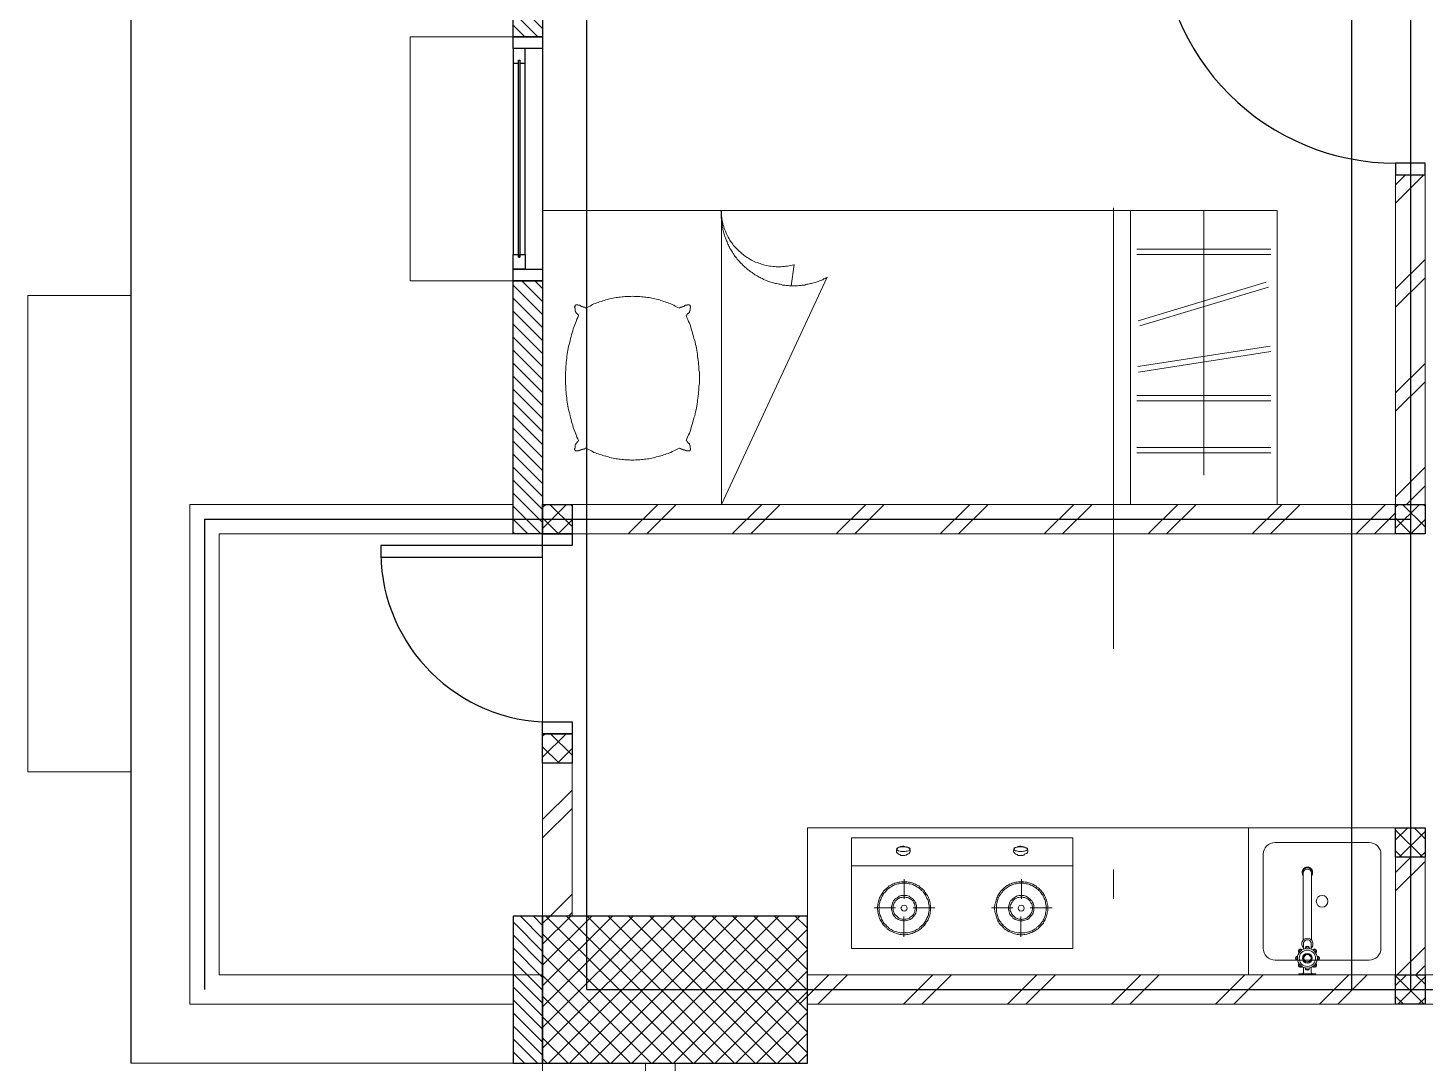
# Model space of a CAD drawing. Header units: millimetres. Extents: x -324 to 75, y -297 to 70.
# Drawn here: x -56.356 to -51.606, y 13.225 to 16.745 of the extents above; entities that cross this region are included whole.
import ezdxf

# ---------------------------------------------------------------- set-up
doc = ezdxf.new("R2010")
doc.units = ezdxf.units.MM
doc.linetypes.add('DASHDOT', pattern=[1, 0.5, -0.25, 0, -0.25])
doc.layers.get('defpoints').update_dxf_attribs({"color": 1})
for name, color, linetype, lineweight in [('ars', 11, 'Continuous', 0), ('KOL', 1, 'Continuous', 30), ('KOLOM', 4, 'Continuous', 9), ('lan', 7, 'Continuous', 15), ('NOT', 7, 'Continuous', 20), ('SANITAIR', 15, 'Continuous', 9), ('tem', 5, 'Continuous', 20)]:
    doc.layers.add(name, color=color, linetype=linetype, lineweight=lineweight)
doc.layers.add('as', color=1, linetype='Continuous', plot=False)
doc.layers.add('Kusen', color=30, linetype='Continuous')
pattern_1 = [(135, (380.614583, 513.798277), (-0.0220970869, -0.0220970869), [])]

# ---------------------------------------------------------------- blocks, each defined once
blk = doc.blocks.new('T. J2')
at = {"layer": 'Kusen'}
for p, q in [((-0.3692, 0.1), (0.2808, 0.1)), ((0.2808, 0.06), (-0.3692, 0.06)), ((-0.4192, 0), (0.3308, 0))]:
    blk.add_line(p, q, dxfattribs=at)
for points in [[(-0.4592, 0), (-0.4192, 0), (-0.4192, 0.1), (-0.4592, 0.1)], [(0.3308, 0), (0.3708, 0), (0.3708, 0.1), (0.3308, 0.1)]]:
    blk.add_lwpolyline(points, close=True, dxfattribs=at)
for points in [[(-0.3692, 0.0775), (-0.3692, 0.06), (-0.4192, 0.06), (-0.4192, 0.1), (-0.3692, 0.1), (-0.3692, 0.0825), (-0.3792, 0.0825), (-0.3792, 0.0775), (-0.3692, 0.0775)], [(0.2808, 0.0775), (0.2808, 0.06), (0.3308, 0.06), (0.3308, 0.1), (0.2808, 0.1), (0.2808, 0.0825), (0.2908, 0.0825), (0.2908, 0.0775), (0.2808, 0.0775)]]:
    blk.add_lwpolyline(points, dxfattribs=at)
at = {"layer": 'Kusen', "color": 141}
blk.add_lwpolyline([(-0.3792, 0.0775), (0.2908, 0.0775), (0.2908, 0.0825), (-0.3792, 0.0825)], close=True, dxfattribs=at)
blk = doc.blocks.new('K 10.10')
at = {"layer": 'ars'}
h = blk.add_hatch(dxfattribs=at)
h.set_pattern_fill('_USER', color=256, scale=0.05, angle=45, double=1, pattern_type=0)
h.set_pattern_definition([(45, (0, 0), (-0.035355339, 0.035355339), []), (135, (0, 0), (-0.035355339, -0.035355339), [])])
h.paths.add_polyline_path([(1560.5383, 1380.4069), (1560.6383, 1380.4069), (1560.6383, 1380.5069), (1560.5383, 1380.5069)])
at = {"layer": 'KOL'}
blk.add_lwpolyline([(1560.5383, 1380.4069), (1560.6383, 1380.4069), (1560.6383, 1380.5069), (1560.5383, 1380.5069)], close=True, dxfattribs=at)
blk = doc.blocks.new('P.60')
at = {"layer": 'Kusen'}
for points in [[(1472.8348, 997.5354), (1472.8748, 997.5354), (1472.8748, 997.4354), (1472.8348, 997.4354)], [(1473.4748, 997.5354), (1473.5148, 997.5354), (1473.5148, 997.4354), (1473.4748, 997.4354)], [(1472.8748, 996.8854), (1472.9148, 996.8854), (1472.9148, 997.4354), (1472.8748, 997.4354)]]:
    blk.add_lwpolyline(points, close=True, dxfattribs=at)
blk.add_arc((1472.8948, 997.4658), 0.5808, 268.0266, 356.9943, dxfattribs=at)
blk = doc.blocks.new('P.80')
at = {"layer": 'Kusen'}
for points in [[(-69.8094, -74.8368), (-69.7694, -74.8368), (-69.7694, -74.0368), (-69.8094, -74.0368)], [(-70.6094, -74.9368), (-70.5694, -74.9368), (-70.5694, -74.8368), (-70.6094, -74.8368)], [(-69.7694, -74.9368), (-69.7294, -74.9368), (-69.7294, -74.8368), (-69.7694, -74.8368)]]:
    blk.add_lwpolyline(points, close=True, dxfattribs=at)
blk.add_arc((-69.7694, -74.8368), 0.8, 90, 180, dxfattribs=at)
blk = doc.blocks.new('KRAN DPR ATAS')
for p, q in [((-0.0289, 0), (0.0289, 0)), ((-0.0289, 0), (-0.0289, -0.0021)), ((0.0289, 0), (0.0289, -0.0021)), ((-0.0275, -0.0035), (0.0275, -0.0035)), ((-0.0127, -0.0092), (-0.0127, -0.0252)), ((0.0127, -0.0092), (0.0127, -0.0252)), ((-0.0127, -0.0877), (-0.0127, -0.1101)), ((0.0127, -0.0877), (0.0127, -0.1101)), ((-0.014, -0.1188), (-0.014, -0.3457)), ((0.014, -0.1188), (0.014, -0.3457))]:
    blk.add_line(p, q)
for radius in [0.0338, 0.0279, 0.0166, 0.0138, 0.0123]:
    blk.add_circle((0, -0.0564), radius)
for centre, radius, start, end in [((-0.0239, -0.0326), 0.00706, 39.002, 230.998), ((-0.0222, -0.0342), 0.00706, 58.1189, 211.8811), ((-0.0275, -0.0021), 0.00141, 180, 270), ((-0.0183, -0.0092), 0.00564, 0, 90), ((-0.0009, -0.0214), 0.00884, 254.902, 254.902), ((0, -0.0227), 0.00706, 354.002, 185.998), ((0, -0.025), 0.00706, 13.1189, 166.8811), ((0.0183, -0.0092), 0.00564, 90, 180), ((0.0239, -0.0326), 0.00706, 309.002, 140.998), ((0.0222, -0.0342), 0.00706, 328.1189, 121.8811), ((0.0275, -0.0021), 0.00141, 270, 0), ((-0.0338, -0.0564), 0.00706, 84.002, 275.998), ((-0.0315, -0.0564), 0.00706, 103.1189, 256.8811), ((-0.0239, -0.0803), 0.00706, 129.002, 320.998), ((-0.0222, -0.0787), 0.00706, 148.1189, 301.8811), ((0, -0.1058), 0.0191, 134.711, 45.289), ((0, -0.0902), 0.00706, 174.002, 5.998), ((0, -0.0879), 0.00706, 193.1189, 346.8811), ((0.0239, -0.0803), 0.00706, 219.002, 50.998), ((0.0222, -0.0787), 0.00706, 238.1189, 31.8811), ((0.0338, -0.0564), 0.00706, 264.002, 95.998), ((0.0315, -0.0564), 0.00706, 283.1189, 76.8811), ((0, -0.1058), 0.0134, 198.6717, 270), ((0, -0.1058), 0.0134, 270, 341.3283), ((0, -0.3457), 0.0178, 141.8277, 38.1723), ((0, -0.3484), 0.0178, 175.6641, 4.3359), ((0, -0.3457), 0.014, 180, 0)]:
    blk.add_arc(centre, radius, start, end)
blk = doc.blocks.new('KOMPOR')
for points in [[(0, 0.3765), (0, -0.3765)], [(0.0944, 0.3765), (0, 0.3765)], [(0.3765, 0.3765), (0.0944, 0.3765)], [(0.0944, 0.3765), (0.0944, -0.3765)], [(0.3765, -0.3765), (0.3765, 0.3765)], [(0.2385, 0.2906), (0.2337, 0.2906), (0.23, 0.2906), (0.2252, 0.2893), (0.2203, 0.2893), (0.2167, 0.2881), (0.2119, 0.2869), (0.2082, 0.2857), (0.2034, 0.2833), (0.1998, 0.2821), (0.1961, 0.2797), (0.1925, 0.2772), (0.1889, 0.276), (0.1852, 0.2724), (0.1816, 0.27), (0.178, 0.2676), (0.1755, 0.2639), (0.1719, 0.2615), (0.1695, 0.2579), (0.1671, 0.2542), (0.1634, 0.2506), (0.1622, 0.247), (0.1598, 0.2433), (0.1574, 0.2397), (0.1562, 0.2361), (0.1538, 0.2312), (0.1525, 0.2276), (0.1513, 0.2228), (0.1501, 0.2191), (0.1501, 0.2143), (0.1489, 0.2094), (0.1489, 0.2058), (0.1489, 0.201), (0.1489, 0.1961), (0.1489, 0.1913), (0.1501, 0.1864), (0.1501, 0.1828), (0.1513, 0.178), (0.1525, 0.1743), (0.1538, 0.1695), (0.1562, 0.1659), (0.1574, 0.161), (0.1598, 0.1574), (0.1622, 0.1538), (0.1634, 0.1501), (0.1671, 0.1465), (0.1695, 0.1429), (0.1719, 0.1404), (0.1755, 0.1368), (0.178, 0.1344), (0.1816, 0.1308), (0.1852, 0.1283), (0.1889, 0.1259), (0.1925, 0.1235), (0.1961, 0.1211), (0.1998, 0.1199), (0.2034, 0.1174), (0.2082, 0.1162), (0.2119, 0.115), (0.2167, 0.1138), (0.2203, 0.1126), (0.2252, 0.1114), (0.23, 0.1114), (0.2337, 0.1102), (0.2385, 0.1102), (0.2433, 0.1102), (0.2482, 0.1114), (0.253, 0.1114), (0.2567, 0.1126), (0.2615, 0.1138), (0.2651, 0.115), (0.27, 0.1162), (0.2736, 0.1174), (0.2785, 0.1199), (0.2821, 0.1211), (0.2857, 0.1235), (0.2893, 0.1259), (0.293, 0.1283), (0.2966, 0.1308), (0.299, 0.1344), (0.3027, 0.1368), (0.3051, 0.1404), (0.3087, 0.1429), (0.3111, 0.1465), (0.3136, 0.1501), (0.316, 0.1538), (0.3184, 0.1574), (0.3196, 0.161), (0.322, 0.1659), (0.3232, 0.1695), (0.3245, 0.1743), (0.3257, 0.178), (0.3269, 0.1828), (0.3281, 0.1864), (0.3281, 0.1913), (0.3293, 0.1961), (0.3293, 0.201), (0.3293, 0.2058), (0.3281, 0.2094), (0.3281, 0.2143), (0.3269, 0.2191), (0.3257, 0.2228), (0.3245, 0.2276), (0.3232, 0.2312), (0.322, 0.2361), (0.3196, 0.2397), (0.3184, 0.2433), (0.316, 0.247), (0.3136, 0.2506), (0.3111, 0.2542), (0.3087, 0.2579), (0.3051, 0.2615), (0.3027, 0.2639), (0.299, 0.2676), (0.2966, 0.27), (0.293, 0.2724), (0.2893, 0.276), (0.2857, 0.2772), (0.2821, 0.2797), (0.2785, 0.2821), (0.2736, 0.2833), (0.27, 0.2857), (0.2651, 0.2869), (0.2615, 0.2881), (0.2567, 0.2893), (0.253, 0.2893), (0.2482, 0.2906), (0.2433, 0.2906), (0.2385, 0.2906)], [(0.2385, 0.2857), (0.2349, 0.2857), (0.23, 0.2857), (0.2264, 0.2845), (0.2215, 0.2833), (0.2179, 0.2833), (0.2131, 0.2821), (0.2094, 0.2809), (0.2058, 0.2785), (0.2022, 0.2772), (0.1985, 0.2748), (0.1949, 0.2736), (0.1913, 0.2712), (0.1877, 0.2688), (0.1852, 0.2663), (0.1816, 0.2639), (0.1792, 0.2603), (0.1755, 0.2579), (0.1731, 0.2542), (0.1707, 0.2518), (0.1683, 0.2482), (0.1659, 0.2446), (0.1646, 0.2409), (0.1622, 0.2373), (0.161, 0.2337), (0.1586, 0.23), (0.1574, 0.2264), (0.1562, 0.2215), (0.1562, 0.2179), (0.155, 0.2131), (0.1538, 0.2094), (0.1538, 0.2046), (0.1538, 0.201), (0.1538, 0.1961), (0.1538, 0.1925), (0.155, 0.1877), (0.1562, 0.184), (0.1562, 0.1792), (0.1574, 0.1755), (0.1586, 0.1719), (0.161, 0.1671), (0.1622, 0.1634), (0.1646, 0.1598), (0.1659, 0.1562), (0.1683, 0.1525), (0.1707, 0.1501), (0.1731, 0.1465), (0.1755, 0.1441), (0.1792, 0.1404), (0.1816, 0.138), (0.1852, 0.1356), (0.1877, 0.132), (0.1913, 0.1308), (0.1949, 0.1283), (0.1985, 0.1259), (0.2022, 0.1235), (0.2058, 0.1223), (0.2094, 0.1211), (0.2131, 0.1199), (0.2179, 0.1186), (0.2215, 0.1174), (0.2264, 0.1162), (0.23, 0.1162), (0.2349, 0.1162), (0.2385, 0.1162), (0.2433, 0.1162), (0.247, 0.1162), (0.2518, 0.1162), (0.2554, 0.1174), (0.2603, 0.1186), (0.2639, 0.1199), (0.2676, 0.1211), (0.2724, 0.1223), (0.276, 0.1235), (0.2797, 0.1259), (0.2833, 0.1283), (0.2869, 0.1308), (0.2893, 0.132), (0.293, 0.1356), (0.2954, 0.138), (0.299, 0.1404), (0.3015, 0.1441), (0.3039, 0.1465), (0.3075, 0.1501), (0.3087, 0.1525), (0.3111, 0.1562), (0.3136, 0.1598), (0.316, 0.1634), (0.3172, 0.1671), (0.3184, 0.1719), (0.3196, 0.1755), (0.3208, 0.1792), (0.322, 0.184), (0.3232, 0.1877), (0.3232, 0.1925), (0.3232, 0.1961), (0.3232, 0.201), (0.3232, 0.2046), (0.3232, 0.2094), (0.3232, 0.2131), (0.322, 0.2179), (0.3208, 0.2215), (0.3196, 0.2264), (0.3184, 0.23), (0.3172, 0.2337), (0.316, 0.2373), (0.3136, 0.2409), (0.3111, 0.2446), (0.3087, 0.2482), (0.3075, 0.2518), (0.3039, 0.2542), (0.3015, 0.2579), (0.299, 0.2603), (0.2954, 0.2639), (0.293, 0.2663), (0.2893, 0.2688), (0.2869, 0.2712), (0.2833, 0.2736), (0.2797, 0.2748), (0.276, 0.2772), (0.2724, 0.2785), (0.2676, 0.2809), (0.2639, 0.2821), (0.2603, 0.2833), (0.2554, 0.2833), (0.2518, 0.2845), (0.247, 0.2857), (0.2433, 0.2857), (0.2385, 0.2857)], [(0.2373, 0.3063), (0.2373, 0.2312)], [(0.2385, 0.2433), (0.2349, 0.2433), (0.23, 0.2433), (0.2264, 0.2421), (0.2215, 0.2409), (0.2179, 0.2385), (0.2143, 0.2361), (0.2119, 0.2337), (0.2082, 0.2312), (0.2058, 0.2276), (0.2034, 0.2252), (0.201, 0.2215), (0.1985, 0.2179), (0.1973, 0.2131), (0.1961, 0.2094), (0.1961, 0.2046), (0.1961, 0.201), (0.1961, 0.1961), (0.1961, 0.1925), (0.1973, 0.1877), (0.1985, 0.184), (0.201, 0.1804), (0.2034, 0.1768), (0.2058, 0.1731), (0.2082, 0.1707), (0.2119, 0.1671), (0.2143, 0.1646), (0.2179, 0.1622), (0.2215, 0.161), (0.2264, 0.1598), (0.23, 0.1586), (0.2349, 0.1574), (0.2385, 0.1574), (0.2433, 0.1574), (0.247, 0.1586), (0.2518, 0.1598), (0.2554, 0.161), (0.2591, 0.1622), (0.2627, 0.1646), (0.2663, 0.1671), (0.2688, 0.1707), (0.2724, 0.1731), (0.2748, 0.1768), (0.2772, 0.1804), (0.2785, 0.184), (0.2797, 0.1877), (0.2809, 0.1925), (0.2821, 0.1961), (0.2821, 0.201), (0.2821, 0.2046), (0.2809, 0.2094), (0.2797, 0.2131), (0.2785, 0.2179), (0.2772, 0.2215), (0.2748, 0.2252), (0.2724, 0.2276), (0.2688, 0.2312), (0.2663, 0.2337), (0.2627, 0.2361), (0.2591, 0.2385), (0.2554, 0.2409), (0.2518, 0.2421), (0.247, 0.2433), (0.2433, 0.2433), (0.2385, 0.2433)], [(0.2385, 0.2385), (0.2349, 0.2385), (0.2312, 0.2373), (0.2276, 0.2373), (0.224, 0.2361), (0.2203, 0.2337), (0.2179, 0.2324), (0.2143, 0.23), (0.2119, 0.2276), (0.2094, 0.2252), (0.207, 0.2215), (0.2058, 0.2191), (0.2034, 0.2155), (0.2022, 0.2119), (0.2022, 0.2082), (0.201, 0.2046), (0.201, 0.201), (0.201, 0.1973), (0.2022, 0.1925), (0.2022, 0.1889), (0.2034, 0.1864), (0.2058, 0.1828), (0.207, 0.1792), (0.2094, 0.1768), (0.2119, 0.1743), (0.2143, 0.1719), (0.2179, 0.1695), (0.2203, 0.1671), (0.224, 0.1659), (0.2276, 0.1646), (0.2312, 0.1634), (0.2349, 0.1634), (0.2385, 0.1622), (0.2421, 0.1634), (0.247, 0.1634), (0.2506, 0.1646), (0.253, 0.1659), (0.2567, 0.1671), (0.2603, 0.1695), (0.2627, 0.1719), (0.2651, 0.1743), (0.2676, 0.1768), (0.27, 0.1792), (0.2724, 0.1828), (0.2736, 0.1864), (0.2748, 0.1889), (0.276, 0.1925), (0.276, 0.1973), (0.2772, 0.201), (0.276, 0.2046), (0.276, 0.2082), (0.2748, 0.2119), (0.2736, 0.2155), (0.2724, 0.2191), (0.27, 0.2215), (0.2676, 0.2252), (0.2651, 0.2276), (0.2627, 0.23), (0.2603, 0.2324), (0.2567, 0.2337), (0.253, 0.2361), (0.2506, 0.2373), (0.247, 0.2373), (0.2421, 0.2385), (0.2385, 0.2385)], [(0.0436, 0.2228), (0.0472, 0.2228), (0.0496, 0.2215), (0.0533, 0.2191), (0.0545, 0.2155), (0.0557, 0.2119), (0.0581, 0.2094), (0.0593, 0.2046), (0.0593, 0.1998), (0.0593, 0.1949), (0.0593, 0.1901), (0.0569, 0.1864), (0.0557, 0.1828), (0.0533, 0.1792), (0.0508, 0.178), (0.0484, 0.1755), (0.046, 0.1743), (0.0424, 0.1743), (0.04, 0.1755), (0.0375, 0.178), (0.0339, 0.1792), (0.0327, 0.1828), (0.0315, 0.1864), (0.0291, 0.1901), (0.0278, 0.1949), (0.0278, 0.1998), (0.0291, 0.2046), (0.0303, 0.2094), (0.0315, 0.2119), (0.0339, 0.2155), (0.0351, 0.2191), (0.0375, 0.2215), (0.0412, 0.2228), (0.0436, 0.2228)], [(0.0375, 0.2215), (0.04, 0.2215), (0.04, 0.2203), (0.0424, 0.2179), (0.0436, 0.2155), (0.0448, 0.2119), (0.0448, 0.2082), (0.046, 0.2034), (0.046, 0.1998), (0.046, 0.1961), (0.046, 0.1913), (0.0448, 0.1877), (0.0436, 0.184), (0.0436, 0.1816), (0.0412, 0.178), (0.04, 0.1768), (0.0387, 0.1755), (0.0375, 0.1755), (0.0351, 0.1768), (0.0339, 0.178), (0.0327, 0.1816), (0.0315, 0.184), (0.0315, 0.1877), (0.0303, 0.1913), (0.0303, 0.1961), (0.0303, 0.1998), (0.0303, 0.2034), (0.0315, 0.2082), (0.0315, 0.2119), (0.0327, 0.2155), (0.0339, 0.2179), (0.0351, 0.2203), (0.0363, 0.2215), (0.0375, 0.2215)], [(0.1404, 0.201), (0.207, 0.201)], [(0.2385, 0.2107), (0.2349, 0.2094), (0.2312, 0.2082), (0.23, 0.2046), (0.2288, 0.201), (0.23, 0.1961), (0.2312, 0.1937), (0.2349, 0.1913), (0.2385, 0.1901), (0.2433, 0.1913), (0.2458, 0.1937), (0.2482, 0.1961), (0.2494, 0.201), (0.2482, 0.2046), (0.2458, 0.2082), (0.2433, 0.2094), (0.2385, 0.2107)], [(0.3366, 0.1998), (0.2676, 0.1998)], [(0.2373, 0.0993), (0.2373, 0.1719)], [(0.2373, -0.0932), (0.2373, -0.1671)], [(0.2385, -0.1077), (0.2337, -0.1077), (0.23, -0.1077), (0.2252, -0.109), (0.2203, -0.109), (0.2167, -0.1102), (0.2119, -0.1114), (0.2082, -0.1126), (0.2034, -0.115), (0.1998, -0.1162), (0.1961, -0.1186), (0.1925, -0.1211), (0.1889, -0.1235), (0.1852, -0.1259), (0.1816, -0.1283), (0.178, -0.1308), (0.1755, -0.1344), (0.1719, -0.1368), (0.1695, -0.1404), (0.1671, -0.1441), (0.1634, -0.1477), (0.1622, -0.1513), (0.1598, -0.155), (0.1574, -0.1586), (0.1562, -0.1622), (0.1538, -0.1671), (0.1525, -0.1707), (0.1513, -0.1755), (0.1501, -0.1792), (0.1501, -0.184), (0.1489, -0.1889), (0.1489, -0.1925), (0.1489, -0.1973), (0.1489, -0.2022), (0.1489, -0.207), (0.1501, -0.2119), (0.1501, -0.2155), (0.1513, -0.2203), (0.1525, -0.224), (0.1538, -0.2288), (0.1562, -0.2324), (0.1574, -0.2373), (0.1598, -0.2409), (0.1622, -0.2446), (0.1634, -0.2482), (0.1671, -0.2518), (0.1695, -0.2554), (0.1719, -0.2579), (0.1755, -0.2615), (0.178, -0.2639), (0.1816, -0.2676), (0.1852, -0.27), (0.1889, -0.2724), (0.1925, -0.2748), (0.1961, -0.2772), (0.1998, -0.2785), (0.2034, -0.2809), (0.2082, -0.2821), (0.2119, -0.2833), (0.2167, -0.2845), (0.2203, -0.2857), (0.2252, -0.2869), (0.23, -0.2869), (0.2337, -0.2881), (0.2385, -0.2881), (0.2433, -0.2881), (0.2482, -0.2869), (0.253, -0.2869), (0.2567, -0.2857), (0.2615, -0.2845), (0.2651, -0.2833), (0.27, -0.2821), (0.2736, -0.2809), (0.2785, -0.2785), (0.2821, -0.2772), (0.2857, -0.2748), (0.2893, -0.2724), (0.293, -0.27), (0.2966, -0.2676), (0.299, -0.2639), (0.3027, -0.2615), (0.3051, -0.2579), (0.3087, -0.2554), (0.3111, -0.2518), (0.3136, -0.2482), (0.316, -0.2446), (0.3184, -0.2409), (0.3196, -0.2373), (0.322, -0.2324), (0.3232, -0.2288), (0.3245, -0.224), (0.3257, -0.2203), (0.3269, -0.2155), (0.3281, -0.2119), (0.3281, -0.207), (0.3293, -0.2022), (0.3293, -0.1973), (0.3293, -0.1925), (0.3281, -0.1889), (0.3281, -0.184), (0.3269, -0.1792), (0.3257, -0.1755), (0.3245, -0.1707), (0.3232, -0.1671), (0.322, -0.1622), (0.3196, -0.1586), (0.3184, -0.155), (0.316, -0.1513), (0.3136, -0.1477), (0.3111, -0.1441), (0.3087, -0.1404), (0.3051, -0.1368), (0.3027, -0.1344), (0.299, -0.1308), (0.2966, -0.1283), (0.293, -0.1259), (0.2893, -0.1235), (0.2857, -0.1211), (0.2821, -0.1186), (0.2785, -0.1162), (0.2736, -0.115), (0.27, -0.1126), (0.2651, -0.1114), (0.2615, -0.1102), (0.2567, -0.109), (0.253, -0.109), (0.2482, -0.1077), (0.2433, -0.1077), (0.2385, -0.1077)], [(0.2385, -0.1126), (0.2349, -0.1126), (0.23, -0.1126), (0.2264, -0.1138), (0.2215, -0.115), (0.2179, -0.115), (0.2131, -0.1162), (0.2094, -0.1174), (0.2058, -0.1199), (0.2022, -0.1211), (0.1985, -0.1235), (0.1949, -0.1247), (0.1913, -0.1271), (0.1877, -0.1295), (0.1852, -0.132), (0.1816, -0.1344), (0.1792, -0.138), (0.1755, -0.1404), (0.1731, -0.1441), (0.1707, -0.1465), (0.1683, -0.1501), (0.1659, -0.1538), (0.1646, -0.1574), (0.1622, -0.161), (0.161, -0.1646), (0.1586, -0.1683), (0.1574, -0.1719), (0.1562, -0.1768), (0.1562, -0.1804), (0.155, -0.1852), (0.1538, -0.1889), (0.1538, -0.1937), (0.1538, -0.1973), (0.1538, -0.2022), (0.1538, -0.2058), (0.155, -0.2107), (0.1562, -0.2143), (0.1562, -0.2191), (0.1574, -0.2228), (0.1586, -0.2264), (0.161, -0.2312), (0.1622, -0.2349), (0.1646, -0.2385), (0.1659, -0.2421), (0.1683, -0.2458), (0.1707, -0.2482), (0.1731, -0.2518), (0.1755, -0.2554), (0.1792, -0.2579), (0.1816, -0.2603), (0.1852, -0.2627), (0.1877, -0.2663), (0.1913, -0.2688), (0.1949, -0.27), (0.1985, -0.2724), (0.2022, -0.2748), (0.2058, -0.276), (0.2094, -0.2772), (0.2131, -0.2785), (0.2179, -0.2797), (0.2215, -0.2809), (0.2264, -0.2821), (0.23, -0.2821), (0.2349, -0.2821), (0.2385, -0.2833), (0.2433, -0.2821), (0.247, -0.2821), (0.2518, -0.2821), (0.2554, -0.2809), (0.2603, -0.2797), (0.2639, -0.2785), (0.2676, -0.2772), (0.2724, -0.276), (0.276, -0.2748), (0.2797, -0.2724), (0.2833, -0.27), (0.2869, -0.2688), (0.2893, -0.2663), (0.293, -0.2627), (0.2954, -0.2603), (0.299, -0.2579), (0.3015, -0.2554), (0.3039, -0.2518), (0.3075, -0.2482), (0.3087, -0.2458), (0.3111, -0.2421), (0.3136, -0.2385), (0.316, -0.2349), (0.3172, -0.2312), (0.3184, -0.2264), (0.3196, -0.2228), (0.3208, -0.2191), (0.322, -0.2143), (0.3232, -0.2107), (0.3232, -0.2058), (0.3232, -0.2022), (0.3232, -0.1973), (0.3232, -0.1937), (0.3232, -0.1889), (0.3232, -0.1852), (0.322, -0.1804), (0.3208, -0.1768), (0.3196, -0.1719), (0.3184, -0.1683), (0.3172, -0.1646), (0.316, -0.161), (0.3136, -0.1574), (0.3111, -0.1538), (0.3087, -0.1501), (0.3075, -0.1465), (0.3039, -0.1441), (0.3015, -0.1404), (0.299, -0.138), (0.2954, -0.1344), (0.293, -0.132), (0.2893, -0.1295), (0.2869, -0.1271), (0.2833, -0.1247), (0.2797, -0.1235), (0.276, -0.1211), (0.2724, -0.1199), (0.2676, -0.1174), (0.2639, -0.1162), (0.2603, -0.115), (0.2554, -0.115), (0.2518, -0.1138), (0.247, -0.1126), (0.2433, -0.1126), (0.2385, -0.1126)], [(0.0436, -0.1768), (0.0472, -0.1768), (0.0496, -0.178), (0.0533, -0.1804), (0.0545, -0.1828), (0.0557, -0.1864), (0.0581, -0.1901), (0.0593, -0.1949), (0.0593, -0.1985), (0.0593, -0.2034), (0.0593, -0.2082), (0.0569, -0.2119), (0.0557, -0.2167), (0.0533, -0.2191), (0.0508, -0.2215), (0.0484, -0.224), (0.046, -0.224), (0.0424, -0.224), (0.04, -0.224), (0.0375, -0.2215), (0.0339, -0.2191), (0.0327, -0.2167), (0.0315, -0.2119), (0.0291, -0.2082), (0.0278, -0.2034), (0.0278, -0.1985), (0.0291, -0.1949), (0.0303, -0.1901), (0.0315, -0.1864), (0.0339, -0.1828), (0.0351, -0.1804), (0.0375, -0.178), (0.0412, -0.1768), (0.0436, -0.1768)], [(0.0375, -0.1768), (0.04, -0.178), (0.04, -0.1792), (0.0424, -0.1804), (0.0436, -0.1828), (0.0448, -0.1864), (0.0448, -0.1901), (0.046, -0.1949), (0.046, -0.1985), (0.046, -0.2034), (0.046, -0.2082), (0.0448, -0.2107), (0.0436, -0.2155), (0.0436, -0.2179), (0.0412, -0.2203), (0.04, -0.2228), (0.0387, -0.2228), (0.0375, -0.2228), (0.0351, -0.2228), (0.0339, -0.2203), (0.0327, -0.2179), (0.0315, -0.2155), (0.0315, -0.2107), (0.0303, -0.2082), (0.0303, -0.2034), (0.0303, -0.1985), (0.0303, -0.1949), (0.0315, -0.1901), (0.0315, -0.1864), (0.0327, -0.1828), (0.0339, -0.1804), (0.0351, -0.1792), (0.0363, -0.178), (0.0375, -0.1768)], [(0.2385, -0.155), (0.2349, -0.155), (0.23, -0.155), (0.2264, -0.1562), (0.2215, -0.1574), (0.2179, -0.1598), (0.2143, -0.1622), (0.2119, -0.1646), (0.2082, -0.1671), (0.2058, -0.1707), (0.2034, -0.1731), (0.201, -0.1768), (0.1985, -0.1804), (0.1973, -0.1852), (0.1961, -0.1889), (0.1961, -0.1937), (0.1961, -0.1973), (0.1961, -0.2022), (0.1961, -0.207), (0.1973, -0.2107), (0.1985, -0.2143), (0.201, -0.2179), (0.2034, -0.2215), (0.2058, -0.2252), (0.2082, -0.2288), (0.2119, -0.2312), (0.2143, -0.2337), (0.2179, -0.2361), (0.2215, -0.2373), (0.2264, -0.2385), (0.23, -0.2397), (0.2349, -0.2409), (0.2385, -0.2409), (0.2433, -0.2409), (0.247, -0.2397), (0.2518, -0.2385), (0.2554, -0.2373), (0.2591, -0.2361), (0.2627, -0.2337), (0.2663, -0.2312), (0.2688, -0.2288), (0.2724, -0.2252), (0.2748, -0.2215), (0.2772, -0.2179), (0.2785, -0.2143), (0.2797, -0.2107), (0.2809, -0.207), (0.2821, -0.2022), (0.2821, -0.1973), (0.2821, -0.1937), (0.2809, -0.1889), (0.2797, -0.1852), (0.2785, -0.1804), (0.2772, -0.1768), (0.2748, -0.1731), (0.2724, -0.1707), (0.2688, -0.1671), (0.2663, -0.1646), (0.2627, -0.1622), (0.2591, -0.1598), (0.2554, -0.1574), (0.2518, -0.1562), (0.247, -0.155), (0.2433, -0.155), (0.2385, -0.155)], [(0.2385, -0.1598), (0.2349, -0.1598), (0.2312, -0.161), (0.2276, -0.161), (0.224, -0.1622), (0.2203, -0.1646), (0.2179, -0.1659), (0.2143, -0.1683), (0.2119, -0.1707), (0.2094, -0.1731), (0.207, -0.1768), (0.2058, -0.1792), (0.2034, -0.1828), (0.2022, -0.1864), (0.2022, -0.1901), (0.201, -0.1937), (0.201, -0.1973), (0.201, -0.2022), (0.2022, -0.2058), (0.2022, -0.2094), (0.2034, -0.2131), (0.2058, -0.2155), (0.207, -0.2191), (0.2094, -0.2215), (0.2119, -0.224), (0.2143, -0.2264), (0.2179, -0.2288), (0.2203, -0.2312), (0.224, -0.2324), (0.2276, -0.2337), (0.2312, -0.2349), (0.2349, -0.2349), (0.2385, -0.2361), (0.2421, -0.2349), (0.247, -0.2349), (0.2506, -0.2337), (0.253, -0.2324), (0.2567, -0.2312), (0.2603, -0.2288), (0.2627, -0.2264), (0.2651, -0.224), (0.2676, -0.2215), (0.27, -0.2191), (0.2724, -0.2155), (0.2736, -0.2131), (0.2748, -0.2094), (0.276, -0.2058), (0.276, -0.2022), (0.2772, -0.1973), (0.276, -0.1937), (0.276, -0.1901), (0.2748, -0.1864), (0.2736, -0.1828), (0.2724, -0.1792), (0.27, -0.1768), (0.2676, -0.1731), (0.2651, -0.1707), (0.2627, -0.1683), (0.2603, -0.1659), (0.2567, -0.1646), (0.253, -0.1622), (0.2506, -0.161), (0.247, -0.161), (0.2421, -0.1598), (0.2385, -0.1598)], [(0.2385, -0.1877), (0.2349, -0.1889), (0.2312, -0.1901), (0.23, -0.1937), (0.2288, -0.1973), (0.23, -0.2022), (0.2312, -0.2046), (0.2349, -0.207), (0.2385, -0.2082), (0.2433, -0.207), (0.2458, -0.2046), (0.2482, -0.2022), (0.2494, -0.1973), (0.2482, -0.1937), (0.2458, -0.1901), (0.2433, -0.1889), (0.2385, -0.1877)], [(0.1404, -0.1973), (0.207, -0.1973)], [(0.2373, -0.299), (0.2373, -0.2264)], [(0.3366, -0.1985), (0.2676, -0.1985)], [(0.0944, -0.3765), (0, -0.3765)], [(0.0944, -0.3765), (0.3765, -0.3765)]]:
    blk.add_lwpolyline(points)
blk = doc.blocks.new('BED2')
blk.add_lwpolyline([(-0.4994, 1.9988), (0.4994, 1.9988), (0.4994, 0), (-0.4994, 0)], close=True)
for points in [[(0.4994, 1.9988), (0.4994, 0)], [(0.2827, 1.8765), (0.2766, 1.8789), (0.2706, 1.8826), (0.2633, 1.885), (0.2573, 1.8874), (0.2512, 1.8898), (0.2439, 1.8923), (0.2379, 1.8947), (0.2306, 1.8959), (0.2246, 1.8983), (0.2185, 1.9007), (0.2113, 1.9019), (0.2052, 1.9044), (0.1979, 1.9056), (0.1919, 1.9068), (0.1846, 1.9092), (0.1786, 1.9104), (0.1713, 1.9116), (0.1653, 1.9128), (0.158, 1.914), (0.1519, 1.9153), (0.1447, 1.9165), (0.1374, 1.9165), (0.1314, 1.9177), (0.1241, 1.9189), (0.118, 1.9189), (0.1108, 1.9201), (0.1047, 1.9201), (0.0975, 1.9201), (0.0902, 1.9213), (0.0841, 1.9213), (0.0769, 1.9213), (0.0708, 1.9213), (0.0636, 1.9213), (0.0563, 1.9213), (0.0502, 1.9213), (0.043, 1.9201), (0.0369, 1.9201), (0.0297, 1.9201), (0.0224, 1.9189), (0.0163, 1.9189), (0.0091, 1.9177), (0.003, 1.9165), (-0.0042, 1.9165), (-0.0115, 1.9153), (-0.0176, 1.914), (-0.0248, 1.9128), (-0.0309, 1.9116), (-0.0381, 1.9104), (-0.0442, 1.9092), (-0.0515, 1.9068), (-0.0575, 1.9056), (-0.0648, 1.9044), (-0.0708, 1.9019), (-0.0781, 1.9007), (-0.0841, 1.8983), (-0.0902, 1.8959), (-0.0975, 1.8947), (-0.1035, 1.8923), (-0.1108, 1.8898), (-0.1168, 1.8874), (-0.1229, 1.885), (-0.1301, 1.8826), (-0.1362, 1.8789), (-0.1423, 1.8765)], [(-0.1435, 1.8765), (-0.1435, 1.8765), (-0.1435, 1.8765), (-0.1447, 1.8765), (-0.1447, 1.8777), (-0.1447, 1.8789), (-0.1471, 1.8789), (-0.1471, 1.8814), (-0.1495, 1.8814), (-0.1495, 1.8826), (-0.1495, 1.8826), (-0.1495, 1.8838), (-0.1519, 1.8838), (-0.1519, 1.8862), (-0.1556, 1.8862), (-0.1556, 1.8874), (-0.158, 1.8874), (-0.158, 1.8886), (-0.1592, 1.8886), (-0.1592, 1.8886), (-0.1689, 1.8886), (-0.1689, 1.8898), (-0.1701, 1.8898), (-0.1701, 1.891), (-0.1737, 1.891), (-0.1737, 1.8898), (-0.1737, 1.8898), (-0.1737, 1.8886), (-0.1774, 1.8886), (-0.1774, 1.8886), (-0.1774, 1.8886), (-0.1774, 1.8862), (-0.1786, 1.8862), (-0.1786, 1.8789), (-0.1774, 1.8789), (-0.1774, 1.8765), (-0.1774, 1.8765), (-0.1774, 1.8729), (-0.1762, 1.8729), (-0.1762, 1.8705), (-0.1749, 1.8705), (-0.1749, 1.868), (-0.1737, 1.868), (-0.1737, 1.8668), (-0.1737, 1.8668), (-0.1737, 1.8632), (-0.1725, 1.8632), (-0.1725, 1.8608), (-0.1713, 1.8608), (-0.1713, 1.8571), (-0.1713, 1.8571), (-0.1713, 1.8559), (-0.1701, 1.8559), (-0.1701, 1.8547), (-0.1689, 1.8547), (-0.1689, 1.8523), (-0.1677, 1.8523)], [(0.3081, 1.8523), (0.3081, 1.8523), (0.3081, 1.8547), (0.3093, 1.8547), (0.3093, 1.8559), (0.3105, 1.8559), (0.3105, 1.8571), (0.3117, 1.8571), (0.3117, 1.8608), (0.3117, 1.8608), (0.3117, 1.8632), (0.313, 1.8632), (0.313, 1.8668), (0.3142, 1.8668), (0.3142, 1.868), (0.3142, 1.868), (0.3142, 1.8705), (0.3154, 1.8705), (0.3154, 1.8729), (0.3166, 1.8729), (0.3166, 1.8765), (0.3178, 1.8765), (0.3178, 1.8789), (0.3178, 1.8789), (0.3178, 1.8862), (0.3178, 1.8862), (0.3178, 1.8886), (0.3166, 1.8886), (0.3166, 1.8886), (0.3142, 1.8886), (0.3142, 1.8898), (0.313, 1.8898), (0.313, 1.891), (0.3093, 1.891), (0.3093, 1.8898), (0.3081, 1.8898), (0.3081, 1.8886), (0.2996, 1.8886), (0.2996, 1.8886), (0.2972, 1.8886), (0.2972, 1.8874), (0.296, 1.8874), (0.296, 1.8862), (0.2924, 1.8862), (0.2924, 1.8838), (0.29, 1.8838), (0.29, 1.8826), (0.2887, 1.8826), (0.2887, 1.8814), (0.2863, 1.8814), (0.2863, 1.8789), (0.2851, 1.8789), (0.2851, 1.8777), (0.2839, 1.8777), (0.2839, 1.8765), (0.2839, 1.8765), (0.2839, 1.8765), (0.2827, 1.8765)], [(-0.1677, 1.8523), (-0.1701, 1.8475), (-0.1725, 1.8426), (-0.1749, 1.8378), (-0.1774, 1.8329), (-0.1798, 1.8293), (-0.1822, 1.8245), (-0.1834, 1.8196), (-0.1858, 1.8148), (-0.187, 1.8099), (-0.1895, 1.8051), (-0.1907, 1.799), (-0.1931, 1.7942), (-0.1943, 1.7893), (-0.1955, 1.7845), (-0.1967, 1.7797), (-0.1979, 1.7748), (-0.1992, 1.77), (-0.2004, 1.7651), (-0.2016, 1.7591), (-0.2028, 1.7542), (-0.204, 1.7494), (-0.204, 1.7446), (-0.2052, 1.7397), (-0.2052, 1.7349), (-0.2064, 1.7288), (-0.2064, 1.724), (-0.2076, 1.7191), (-0.2076, 1.7143), (-0.2076, 1.7082), (-0.2076, 1.7034), (-0.2076, 1.6985), (-0.2088, 1.6937), (-0.2076, 1.6877), (-0.2076, 1.6828), (-0.2076, 1.678), (-0.2076, 1.6731), (-0.2076, 1.6683), (-0.2064, 1.6622), (-0.2064, 1.6574), (-0.2052, 1.6525), (-0.2052, 1.6477), (-0.204, 1.6429), (-0.204, 1.6368), (-0.2028, 1.632), (-0.2016, 1.6271), (-0.2004, 1.6223), (-0.1992, 1.6174), (-0.1979, 1.6126), (-0.1967, 1.6065), (-0.1955, 1.6017), (-0.1943, 1.5969), (-0.1931, 1.592), (-0.1907, 1.5872), (-0.1895, 1.5823), (-0.187, 1.5775), (-0.1858, 1.5726), (-0.1834, 1.5678), (-0.1822, 1.563), (-0.1798, 1.5581), (-0.1774, 1.5533), (-0.1749, 1.5484), (-0.1725, 1.5436), (-0.1701, 1.5387), (-0.1677, 1.5339)], [(0.3081, 1.5339), (0.3105, 1.5387), (0.313, 1.5436), (0.3154, 1.5484), (0.3178, 1.5533), (0.3202, 1.5581), (0.3226, 1.563), (0.3238, 1.5678), (0.3263, 1.5726), (0.3275, 1.5775), (0.3299, 1.5823), (0.3311, 1.5872), (0.3335, 1.592), (0.3347, 1.5969), (0.336, 1.6017), (0.3372, 1.6065), (0.3384, 1.6126), (0.3396, 1.6174), (0.3408, 1.6223), (0.342, 1.6271), (0.3432, 1.632), (0.3444, 1.6368), (0.3444, 1.6429), (0.3456, 1.6477), (0.3456, 1.6525), (0.3469, 1.6574), (0.3469, 1.6622), (0.3481, 1.6683), (0.3481, 1.6731), (0.3481, 1.678), (0.3481, 1.6828), (0.3493, 1.6889), (0.3493, 1.6937), (0.3493, 1.6985), (0.3481, 1.7034), (0.3481, 1.7082), (0.3481, 1.7143), (0.3481, 1.7191), (0.3469, 1.724), (0.3469, 1.7288), (0.3456, 1.7349), (0.3456, 1.7397), (0.3444, 1.7446), (0.3444, 1.7494), (0.3432, 1.7542), (0.342, 1.7591), (0.3408, 1.7651), (0.3396, 1.77), (0.3384, 1.7748), (0.3372, 1.7797), (0.336, 1.7845), (0.3347, 1.7893), (0.3335, 1.7942), (0.3311, 1.799), (0.3299, 1.8051), (0.3275, 1.8099), (0.3263, 1.8148), (0.3238, 1.8196), (0.3226, 1.8245), (0.3202, 1.8293), (0.3178, 1.8329), (0.3154, 1.8378), (0.313, 1.8426), (0.3105, 1.8475), (0.3081, 1.8523)], [(-0.1677, 1.5339), (-0.1689, 1.5339), (-0.1689, 1.5327), (-0.1701, 1.5327), (-0.1701, 1.5303), (-0.1713, 1.5303), (-0.1713, 1.5278), (-0.1713, 1.5278), (-0.1713, 1.5254), (-0.1725, 1.5254), (-0.1725, 1.523), (-0.1737, 1.523), (-0.1737, 1.5206), (-0.1737, 1.5206), (-0.1737, 1.5182), (-0.1749, 1.5182), (-0.1749, 1.5169), (-0.1762, 1.5169), (-0.1762, 1.5145), (-0.1774, 1.5145), (-0.1774, 1.5097), (-0.1774, 1.5097), (-0.1774, 1.5073), (-0.1786, 1.5073), (-0.1786, 1.5), (-0.1774, 1.5), (-0.1774, 1.4988), (-0.1774, 1.4988), (-0.1774, 1.4976), (-0.1737, 1.4976), (-0.1737, 1.4964), (-0.1737, 1.4964), (-0.1737, 1.4964), (-0.1701, 1.4964), (-0.1701, 1.4964), (-0.1689, 1.4964), (-0.1689, 1.4976), (-0.1592, 1.4976), (-0.1592, 1.4988), (-0.158, 1.4988), (-0.158, 1.5), (-0.1556, 1.5), (-0.1556, 1.5), (-0.1519, 1.5), (-0.1519, 1.5024), (-0.1495, 1.5024), (-0.1495, 1.5048), (-0.1495, 1.5048), (-0.1495, 1.5061), (-0.1471, 1.5061), (-0.1471, 1.5073), (-0.1447, 1.5073), (-0.1447, 1.5085), (-0.1447, 1.5085), (-0.1435, 1.5085), (-0.1435, 1.5097), (-0.1435, 1.5097)], [(0.2839, 1.5097), (0.2839, 1.5085), (0.2839, 1.5085), (0.2839, 1.5085), (0.2851, 1.5085), (0.2851, 1.5073), (0.2863, 1.5073), (0.2863, 1.5061), (0.2887, 1.5061), (0.2887, 1.5048), (0.29, 1.5048), (0.29, 1.5024), (0.2924, 1.5024), (0.2924, 1.5), (0.296, 1.5), (0.296, 1.5), (0.2972, 1.5), (0.2972, 1.4988), (0.2996, 1.4988), (0.2996, 1.4976), (0.3081, 1.4976), (0.3081, 1.4964), (0.3093, 1.4964), (0.3093, 1.4964), (0.313, 1.4964), (0.313, 1.4964), (0.3142, 1.4964), (0.3142, 1.4976), (0.3166, 1.4976), (0.3166, 1.4988), (0.3178, 1.4988), (0.3178, 1.5), (0.3178, 1.5), (0.3178, 1.5073), (0.3178, 1.5073), (0.3178, 1.5097), (0.3166, 1.5097), (0.3166, 1.5145), (0.3154, 1.5145), (0.3154, 1.5169), (0.3142, 1.5169), (0.3142, 1.5182), (0.3142, 1.5182), (0.3142, 1.5206), (0.313, 1.5206), (0.313, 1.523), (0.3117, 1.523), (0.3117, 1.5254), (0.3117, 1.5254), (0.3117, 1.5278), (0.3105, 1.5278), (0.3105, 1.5303), (0.3093, 1.5303), (0.3093, 1.5327), (0.3081, 1.5327), (0.3081, 1.5339), (0.3081, 1.5339)], [(-0.1423, 1.5109), (-0.1362, 1.5085), (-0.1289, 1.5048), (-0.1229, 1.5024), (-0.1168, 1.5), (-0.1108, 1.4976), (-0.1035, 1.4952), (-0.0975, 1.4939), (-0.0902, 1.4915), (-0.0841, 1.4891), (-0.0781, 1.4879), (-0.0708, 1.4855), (-0.0648, 1.4843), (-0.0575, 1.4818), (-0.0515, 1.4806), (-0.0442, 1.4794), (-0.0381, 1.477), (-0.0309, 1.4758), (-0.0248, 1.4746), (-0.0176, 1.4734), (-0.0115, 1.4722), (-0.0042, 1.4722), (0.003, 1.4709), (0.0091, 1.4697), (0.0163, 1.4685), (0.0224, 1.4685), (0.0297, 1.4673), (0.0369, 1.4673), (0.043, 1.4673), (0.0502, 1.4661), (0.0563, 1.4661), (0.0636, 1.4661), (0.0708, 1.4661), (0.0769, 1.4661), (0.0841, 1.4661), (0.0902, 1.4661), (0.0975, 1.4673), (0.1047, 1.4673), (0.1108, 1.4673), (0.118, 1.4685), (0.1241, 1.4685), (0.1314, 1.4697), (0.1386, 1.4709), (0.1447, 1.4722), (0.1519, 1.4722), (0.158, 1.4734), (0.1653, 1.4746), (0.1713, 1.4758), (0.1786, 1.477), (0.1846, 1.4794), (0.1919, 1.4806), (0.1979, 1.4818), (0.2052, 1.4843), (0.2113, 1.4855), (0.2185, 1.4879), (0.2246, 1.4891), (0.2306, 1.4915), (0.2379, 1.4939), (0.2439, 1.4952), (0.2512, 1.4976), (0.2573, 1.5), (0.2633, 1.5024), (0.2706, 1.5061), (0.2766, 1.5085), (0.2827, 1.5109)], [(0.2827, 1.5097), (0.2839, 1.5097)], [(-0.3154, 1.1441), (-0.3142, 1.1501), (-0.313, 1.155), (-0.3117, 1.161), (-0.3105, 1.1659), (-0.3105, 1.1719), (-0.3093, 1.1768), (-0.3093, 1.1828), (-0.3081, 1.1877), (-0.3081, 1.1937), (-0.3081, 1.1998), (-0.3081, 1.2046), (-0.3093, 1.2107), (-0.3093, 1.2155), (-0.3105, 1.2215), (-0.3105, 1.2264), (-0.3117, 1.2324), (-0.313, 1.2373), (-0.3142, 1.2433), (-0.3154, 1.2482), (-0.3166, 1.253), (-0.319, 1.2591), (-0.3202, 1.2639), (-0.3226, 1.2688), (-0.3238, 1.2748), (-0.3263, 1.2797), (-0.3287, 1.2845), (-0.3311, 1.2893), (-0.3347, 1.2942), (-0.3372, 1.299), (-0.3396, 1.3039), (-0.3432, 1.3087), (-0.3469, 1.3136), (-0.3505, 1.3172), (-0.3541, 1.322), (-0.3577, 1.3257), (-0.3614, 1.3305), (-0.365, 1.3341), (-0.3686, 1.3378), (-0.3735, 1.3426), (-0.3771, 1.3462), (-0.3808, 1.3499), (-0.3856, 1.3523), (-0.3904, 1.3559), (-0.3953, 1.3596), (-0.3989, 1.362), (-0.4038, 1.3644), (-0.4086, 1.368), (-0.4134, 1.3705), (-0.4183, 1.3729), (-0.4231, 1.3753), (-0.4292, 1.3777), (-0.434, 1.3789), (-0.4389, 1.3814), (-0.4437, 1.3826), (-0.4498, 1.385), (-0.4546, 1.3862), (-0.4607, 1.3874), (-0.4655, 1.3886), (-0.4715, 1.3898), (-0.4764, 1.3898), (-0.4824, 1.391), (-0.4873, 1.391), (-0.4933, 1.3923), (-0.4994, 1.3923)], [(-0.2718, 1.0315), (-0.2706, 1.0351), (-0.2682, 1.0387), (-0.2669, 1.0424), (-0.2645, 1.046), (-0.2633, 1.0496), (-0.2621, 1.0533), (-0.2609, 1.0581), (-0.2585, 1.0617), (-0.2573, 1.0654), (-0.2561, 1.069), (-0.2548, 1.0726), (-0.2536, 1.0763), (-0.2524, 1.0811), (-0.2512, 1.0847), (-0.2512, 1.0884), (-0.25, 1.092), (-0.2488, 1.0956), (-0.2488, 1.1005), (-0.2476, 1.1041), (-0.2464, 1.1077), (-0.2464, 1.1114), (-0.2464, 1.1162), (-0.2452, 1.1199), (-0.2452, 1.1235), (-0.2452, 1.1283), (-0.2439, 1.132), (-0.2439, 1.1356), (-0.2439, 1.1392), (-0.2439, 1.1441), (-0.2439, 1.1477), (-0.2439, 1.1513), (-0.2439, 1.1562), (-0.2439, 1.1598), (-0.2452, 1.1634), (-0.2452, 1.1671), (-0.2452, 1.1719), (-0.2464, 1.1755), (-0.2464, 1.1792), (-0.2464, 1.1828), (-0.2476, 1.1877), (-0.2488, 1.1913), (-0.2488, 1.1949), (-0.25, 1.1985), (-0.2512, 1.2034), (-0.2512, 1.207), (-0.2524, 1.2107), (-0.2536, 1.2143), (-0.2548, 1.2179), (-0.2561, 1.2228), (-0.2573, 1.2264), (-0.2585, 1.23), (-0.2597, 1.2337), (-0.2621, 1.2373), (-0.2633, 1.2409), (-0.2645, 1.2446), (-0.2657, 1.2482), (-0.2682, 1.2518), (-0.2694, 1.2554), (-0.2718, 1.2591), (-0.273, 1.2627), (-0.2754, 1.2663), (-0.2778, 1.27), (-0.2803, 1.2736), (-0.2815, 1.2772), (-0.2839, 1.2809), (-0.2863, 1.2845), (-0.2887, 1.2869), (-0.2912, 1.2906), (-0.2936, 1.2942), (-0.296, 1.2966), (-0.2984, 1.3002), (-0.3008, 1.3039), (-0.3033, 1.3063), (-0.3057, 1.3099), (-0.3093, 1.3123), (-0.3117, 1.316), (-0.3142, 1.3184), (-0.3178, 1.3208), (-0.3202, 1.3245), (-0.3226, 1.3269), (-0.3263, 1.3293), (-0.3287, 1.3317), (-0.3323, 1.3354), (-0.3347, 1.3378), (-0.3384, 1.3402), (-0.342, 1.3426), (-0.3444, 1.345), (-0.3481, 1.3475), (-0.3517, 1.3487), (-0.3541, 1.3511), (-0.3577, 1.3535), (-0.3614, 1.3559), (-0.365, 1.3584), (-0.3686, 1.3596), (-0.3711, 1.362), (-0.3747, 1.3632), (-0.3783, 1.3656), (-0.382, 1.3668), (-0.3856, 1.3692), (-0.3892, 1.3705), (-0.3929, 1.3717), (-0.3965, 1.3741), (-0.4001, 1.3753), (-0.4038, 1.3765), (-0.4074, 1.3777), (-0.411, 1.3789), (-0.4159, 1.3801), (-0.4195, 1.3814), (-0.4231, 1.3826), (-0.4268, 1.3838), (-0.4304, 1.385), (-0.4352, 1.3862), (-0.4389, 1.3862), (-0.4425, 1.3874), (-0.4461, 1.3886), (-0.451, 1.3886), (-0.4546, 1.3898), (-0.4582, 1.3898), (-0.4619, 1.391), (-0.4667, 1.391), (-0.4703, 1.391), (-0.474, 1.3923), (-0.4788, 1.3923), (-0.4824, 1.3923), (-0.4873, 1.3923), (-0.4909, 1.3923), (-0.4946, 1.3923), (-0.4994, 1.3923)], [(-0.4994, 1.391), (0.4994, 1.391)], [(0.4994, 1.391), (-0.273, 1.0315)], [(-0.2439, 1.1538), (-0.3166, 1.1441)], [(-0.4994, 0), (0.4994, 0)], [(0.4994, -0.4988), (-0.4994, -0.4988), (-0.4994, 0), (0.4994, 0), (0.4994, -0.4988)], [(-0.3686, -0.0218), (-0.3686, -0.477)], [(-0.3505, -0.477), (-0.3505, -0.0218)], [(-0.1241, -0.0254), (-0.2561, -0.4613)], [(-0.2391, -0.4685), (-0.1071, -0.0315)], [(0.0309, -0.0242), (-0.0381, -0.4746)], [(-0.02, -0.477), (0.0502, -0.0266)], [(0.1289, -0.0218), (0.1289, -0.477)], [(0.1471, -0.477), (0.1471, -0.0218)], [(0.3057, -0.0218), (0.3057, -0.477)], [(0.3238, -0.477), (0.3238, -0.0218)], [(0.4001, -0.2494), (-0.4994, -0.2494)]]:
    blk.add_lwpolyline(points)
blk = doc.blocks.new('typikal-1a')
at = {"layer": 'as'}
for p, q in [((0, 2.8), (6.2, 2.8)), ((4.6, -1.3), (4.6, 2.8)), ((4.6, -1.3), (6.2, -1.3))]:
    blk.add_line(p, q, dxfattribs=at)
at = {"layer": 'KOL'}
for points in [[(2.035, -0.15), (2.96, -0.15), (2.96, -0.25), (2.035, -0.25)], [(3.79, -0.15), (4.65, -0.15), (4.65, -0.25), (3.79, -0.25)]]:
    blk.add_lwpolyline(points, close=True, dxfattribs=at)
at = {"layer": 'lan'}
for p, q in [((4.73, -0.15), (5.29, -0.15)), ((6.15, -0.15), (6.15, -1.25)), ((4.55, -0.25), (4.55, -1.35)), ((4.65, -0.25), (4.65, -1.25)), ((4.65, -1.25), (6.15, -1.25)), ((4.55, -1.35), (6.2, -1.35))]:
    blk.add_line(p, q, dxfattribs=at)
at = {"layer": 'SANITAIR'}
blk.add_lwpolyline([(5.65, 2.75), (6.15, 2.75), (6.15, 2.25), (5.65, 2.25)], close=True, dxfattribs=at)
blk.add_lwpolyline([(6.0599, 2.3), (5.7399, 2.3, -0.414214), (5.6999, 2.34), (5.6999, 2.66, -0.414214), (5.7399, 2.7), (6.0599, 2.7, -0.414214), (6.0999, 2.66), (6.0999, 2.34, -0.414214)], format="xyb", close=True, dxfattribs=at)
blk.add_circle((5.8999, 2.5), 0.02, dxfattribs=at)
at = {"layer": 'tem'}
for p, q in [((5.65, 2.75), (5.65, 0.75)), ((5.65, 0.75), (5.95, 0.75))]:
    blk.add_line(p, q, dxfattribs=at)
for points in [[(6.15, 3.95), (6.25, 3.95), (6.25, 2.85), (6.15, 2.85)], [(4.55, 2.75), (3.43, 2.75), (3.43, 2.85), (4.55, 2.85)], [(6.15, 2.75), (5.75, 2.75), (5.75, 2.85), (6.15, 2.85)], [(4.55, 2.75), (4.65, 2.75), (4.65, -0.05), (4.55, -0.05)], [(6.15, 2.75), (6.25, 2.75), (6.25, 0.75), (6.15, 0.75)], [(5.43, -0.05), (5.95, -0.05), (5.95, -0.15), (5.43, -0.15)]]:
    blk.add_lwpolyline(points, close=True, dxfattribs=at)
at = {"layer": 'ars', "xscale": -1, "rotation": 180}
blk.add_blockref('BED2', (4.0506, 1.8488), dxfattribs=at)
at = {"layer": 'KOLOM', "extrusion": (0, 0, -1), "zscale": -1}
for p in [(-1565.1883, -1377.6569), (-1566.2883, -1377.6569), (-1566.7883, -1377.6569), (-1565.1883, -1380.5569), (-1565.9683, -1380.5569)]:
    blk.add_blockref('K 10.10', p, dxfattribs=at)
at = {"layer": 'Kusen', "rotation": 180}
blk.add_blockref('P.80', (-67.1794, -72.0868), dxfattribs=at)
at = {"layer": 'Kusen'}
blk.add_blockref('P.60', (-1468.1848, -997.5854), dxfattribs=at)
at = {"layer": 'Kusen', "xscale": -1, "rotation": 180}
blk.add_blockref('T. J2', (3.4192, -0.15), dxfattribs=at)
at = {"layer": 'SANITAIR', "extrusion": (0, 0, -1), "xscale": -1, "zscale": -1, "rotation": 90}
blk.add_blockref('KRAN DPR ATAS', (-6.1499, 2.45), dxfattribs=at)
at = {"layer": 'SANITAIR'}
blk.add_blockref('KOMPOR', (5.6844, 1.2765), dxfattribs=at)
blk = doc.blocks.new("k2'")
at = {"layer": 'ars'}
h = blk.add_hatch(dxfattribs=at)
h.set_pattern_fill('_USER', color=256, scale=0.05, angle=45, double=1, pattern_type=0)
h.set_pattern_definition([(45, (0, -4.95), (-0.03535534, 0.03535534), []), (135, (0, -4.95), (-0.03535534, -0.03535534), [])])
h.paths.add_polyline_path([(-0.25, -0.45), (0.25, -0.45), (0.25, 0.45), (-0.25, 0.45)])
at = {"layer": 'KOL'}
blk.add_lwpolyline([(-0.25, -0.45), (0.25, -0.45), (0.25, 0.45), (-0.25, 0.45)], close=True, dxfattribs=at)
blk = doc.blocks.new('A-2')
at = {"layer": 'ars'}
h = blk.add_hatch(dxfattribs=at)
h.set_pattern_fill('ANSI31', color=256, scale=0.25, angle=90, style=0)
h.set_pattern_definition(pattern_1)
h.paths.add_polyline_path([(-1.99, 19.8845), (-1.99, 18.9595), (-2.09, 18.9595), (-2.09, 19.8845)])
h = blk.add_hatch(dxfattribs=at)
h.set_pattern_fill('TEMBOK', color=256, scale=0.25)
h.set_pattern_definition([(45, (4.01, 60.61455), (-0.1767767, 0.1767767), []), (45, (4.0725, 60.61455), (-0.1767767, 0.1767767), [])])
h.paths.add_polyline_path([(1.01, 18.4895), (1.01, 17.3695), (0.91, 17.3695), (0.91, 18.4895)])
h = blk.add_hatch(dxfattribs=at)
h.set_pattern_fill('ANSI31', color=256, scale=0.25, angle=90, style=0)
h.set_pattern_definition(pattern_1)
h.paths.add_polyline_path([(-1.99, 18.1295), (-1.99, 17.2695), (-2.09, 17.2695), (-2.09, 18.1295)])
h = blk.add_hatch(dxfattribs=at)
h.set_pattern_fill('TEMBOK', color=256, scale=0.25)
h.set_pattern_definition([(45, (3.915, 7.49455), (-0.1767767, 0.1767767), []), (45, (3.9775, 7.49455), (-0.1767767, 0.1767767), [])])
h.paths.add_polyline_path([(-1.89, 17.3695), (0.91, 17.3695), (0.91, 17.2695), (-1.89, 17.2695)])
h = blk.add_hatch(dxfattribs=at)
h.set_pattern_fill('TEMBOK', color=256, scale=0.25)
h.set_pattern_definition([(45, (-9.24016, -39.9289), (-0.1767767, 0.1767767), []), (45, (-9.17766, -39.9289), (-0.1767767, 0.1767767), [])])
h.paths.add_polyline_path([(-1.99, 16.4895), (-1.89, 16.4895), (-1.89, 15.9695), (-1.99, 15.9695)])
h = blk.add_hatch(dxfattribs=at)
h.set_pattern_fill('TEMBOK', color=256, scale=0.25)
h.set_pattern_definition([(45, (-6.34016, -28.79545), (-0.1767767, 0.1767767), []), (45, (-6.27766, -28.79545), (-0.1767767, 0.1767767), [])])
h.paths.add_polyline_path([(0.91, 16.1695), (1.01, 16.1695), (1.01, 15.7695), (0.91, 15.7695)])
h = blk.add_hatch(dxfattribs=at)
h.set_pattern_fill('ANSI31', color=256, scale=0.25, angle=90, style=0)
h.set_pattern_definition(pattern_1)
h.paths.add_polyline_path([(-1.99, 15.4695), (-1.99, 15.9695), (-2.09, 15.9695), (-2.09, 15.4695)])
h = blk.add_hatch(dxfattribs=at)
h.set_pattern_fill('TEMBOK', color=256, scale=0.25)
h.set_pattern_definition([(45, (3.265, 2.89455), (-0.1767767, 0.1767767), []), (45, (3.3275, 2.89455), (-0.1767767, 0.1767767), [])])
h.paths.add_polyline_path([(-1.24, 15.6695), (0.91, 15.6695), (0.91, 15.7695), (-1.24, 15.7695)])
blk.add_line((-3.39, 40.7695), (-3.39, 15.4695))
at = {"layer": 'as'}
for q in [(-1.84, 40.5195), (11.26, 15.7195)]:
    blk.add_line((-1.84, 15.7195), q, dxfattribs=at)
at = {"layer": 'KOL'}
blk.add_line((0.76, 21.9195), (0.76, 15.7195), dxfattribs=at)
blk.add_lwpolyline([(-1.99, 15.4695), (-1.99, 15.9695), (-2.09, 15.9695), (-2.09, 15.4695)], close=True, dxfattribs=at)
at = {"layer": 'lan'}
for p, q in [((-2.09, 18.9595), (-2.44, 18.9595)), ((-2.44, 18.9595), (-2.44, 18.1295)), ((-2.09, 18.1295), (-2.44, 18.1295)), ((-3.39, 18.0795), (-3.74, 18.0795)), ((-3.74, 18.0795), (-3.74, 16.4595)), ((-3.74, 16.4595), (-3.39, 16.4595)), ((-3.19, 15.6695), (-3.19, 15.7195)), ((-2.09, 15.6695), (-3.19, 15.6695)), ((-2.09, 15.4695), (-3.39, 15.4695)), ((-1.99, 15.4695), (-1.99, 13.8195))]:
    blk.add_line(p, q, dxfattribs=at)
blk.add_lwpolyline([(-1.54, 15.4695), (-1.54, 13.3695), (-1.64, 13.3695), (-1.64, 15.4695)], close=True, dxfattribs=at)
at = {"layer": 'KOL', "rotation": 90}
blk.add_blockref("k2'", (-1.54, 15.7195), dxfattribs=at)
at = {"layer": 'lan', "rotation": 270}
blk.add_blockref('typikal-1a', (-1.84, 21.9195), dxfattribs=at)

msp = doc.modelspace()

# ---------------------------------------------------------------- linework, layer by layer
at = {"layer": 'NOT', "linetype": 'DASHDOT', "ltscale": 3}
msp.add_line((-52.6654, 19.2335), (-52.6654, -7.7847), dxfattribs=at)

# ---------------------------------------------------------------- block references
at = {"layer": 'defpoints'}
msp.add_blockref('A-2', (-52.6163, -2.2441), dxfattribs=at)

doc.saveas('drawing.dxf')
